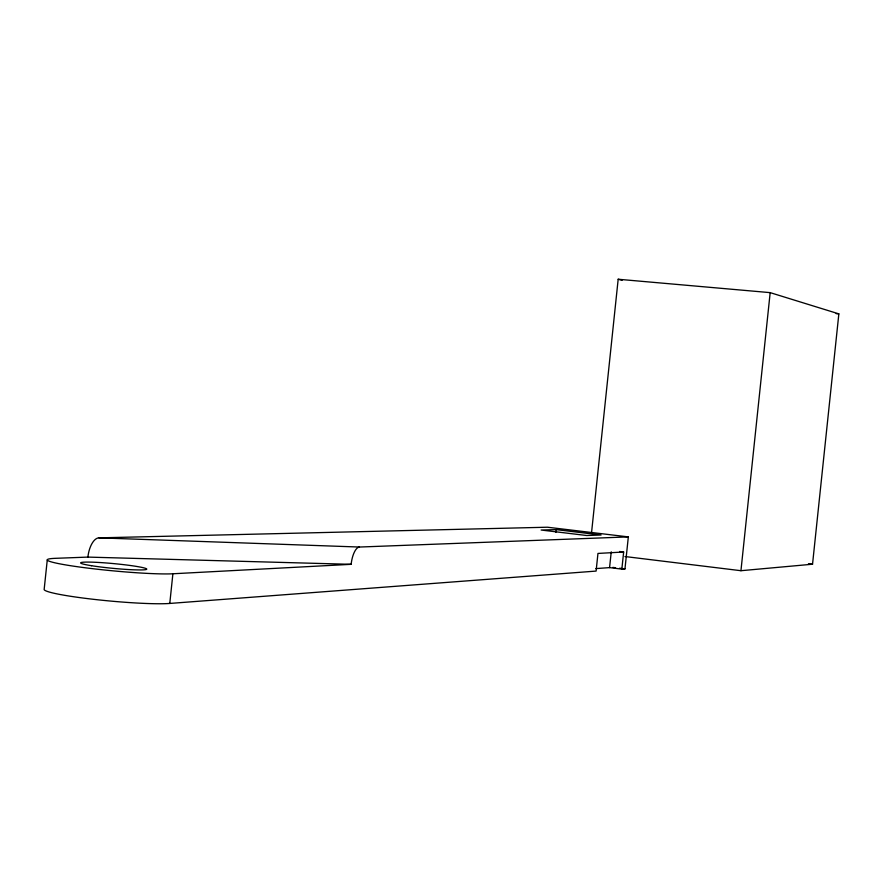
<?xml version="1.0" encoding="UTF-8"?>
<svg xmlns="http://www.w3.org/2000/svg" width="883" height="883" viewBox="0 0 883 883"><rect width="100%" height="100%" fill="white"/><g stroke="black" fill="none" stroke-linecap="round" stroke-linejoin="round"><path stroke-width="1.32" d="M47.263 559.954L44.15 589.535A66.545 5.486 5.3 0 0 95.85 599.579A66.545 5.486 5.3 0 0 169.779 603.442L596.102 571.08L597.957 553.431L623.652 552.007L621.853 569.127L609.579 567.614L595.848 568.608M169.779 603.442L172.891 573.773L351.147 564.325A17.064 6.413 -82.5 0 1 359.469 547.041L628.332 536.897L624.965 568.895L621.853 569.127M555.893 532.294L556.169 529.623L601.08 535.01L586.698 535.506L541.124 530.032L556.169 529.623M591.511 533.001L618.177 279.249L770.175 292.637L838.85 313.873L812.537 564.215L740.947 570.705L624.965 556.533M609.579 567.614L611.246 551.82M740.947 570.705L770.175 292.637M351.147 564.325L87.903 557.096L55.497 558.321A66.545 4.779 5.4 0 0 82.814 567.46A66.545 4.779 5.4 0 0 172.891 573.773M87.903 557.096A19.062 8.863 -81.7 0 1 98.929 537.857L547.438 527.217L628.332 536.897M98.929 537.857L359.469 547.041M836.113 313.62L838.85 313.873M808.442 563.718L812.537 564.215M619.568 551.5L623.652 552.007M612.835 567.394L615.539 567.725M619.579 568.222L624.965 568.895M618.177 279.249L622.162 280.319M91.567 565.716A33.267 2.395 5.4 0 0 146.081 569.546A33.267 2.395 5.4 0 0 103.399 562.758A33.267 2.395 5.4 0 0 91.567 565.716"/></g></svg>
